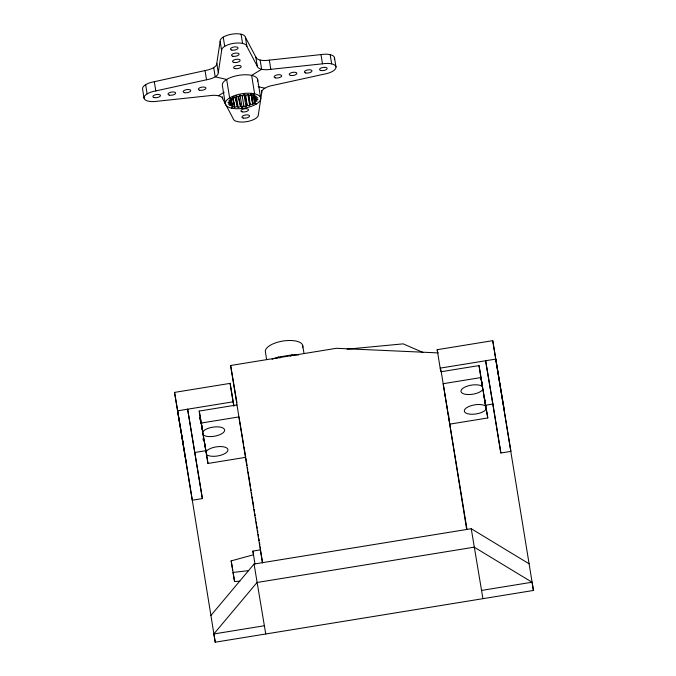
<?xml version="1.0" encoding="UTF-8"?>
<svg xmlns="http://www.w3.org/2000/svg" width="676" height="676" viewBox="0 0 676 676"><rect width="100%" height="100%" fill="white"/><g stroke="black" fill="none" stroke-linecap="round" stroke-linejoin="round"><path stroke-width="1.01" d="M245.709 95.155L247.095 105.405L245.971 106.715L243.859 106.107L242.059 107.357L240.571 106.47L238.205 107.552L237.437 106.445L234.682 107.307L232.789 97.893M255.105 95.857L255.596 98.916L257.725 97.75L254.936 97.657L256.449 96.372L253.475 96.626L254.26 95.308L251.286 95.882L251.303 94.632L248.54 95.493L247.771 94.386L245.413 95.468L243.918 94.581L242.118 95.831L240.005 95.223L238.89 96.533L236.296 96.246L235.932 97.538L233.034 97.597L233.465 98.781L230.457 99.178L231.64 100.175L228.733 100.885L230.592 101.62L230.136 99.6M216.793 63.358A12.793 5.222 -9.2 0 1 205.039 70.566L154.322 81.703A12.793 5.222 -9.2 0 0 142.56 88.902L144.047 98.13A12.793 5.222 -9.2 0 1 155.81 90.922L206.526 79.785A12.793 5.222 -9.2 0 0 218.28 72.585L216.793 63.358L220.148 41.363A12.793 5.222 -9.2 0 1 231.91 34.155A12.793 5.222 -9.2 0 1 245.405 37.256L255.824 57.012L257.311 66.24A12.793 5.222 -9.2 0 0 270.814 69.332L322.477 63.823A12.793 5.222 -9.2 0 1 335.98 66.924L334.493 57.697M218.28 72.585L221.635 50.582L220.148 41.363M261.418 90.415L261.747 92.46L258.393 114.464A12.793 5.222 -9.2 0 1 246.639 121.663A12.793 5.222 -9.2 0 1 233.135 118.57L222.717 98.806L222.387 96.761M485.782 406.386L480.906 377.478L485.782 406.386L485.283 405.896A11.255 4.597 -9.2 0 0 467.851 407.003A11.255 4.597 -9.2 0 0 469.524 414.118A11.255 4.597 -9.2 0 0 486.086 409.326L484.151 397.336M244.72 94.319L247.095 105.405L249.689 105.693L250.044 104.4L249.013 95.096M210.87 615.515L254.058 564.038L471.24 528.725L529.071 563.776M213.844 633.961L257.032 582.484L474.214 547.171L532.046 582.222L533.44 590.461L215.238 642.2L213.844 633.961L264.35 625.748M290.655 356.218L292.015 354.883L298.598 354.925M276.636 358.415L278.292 357.122L292.015 354.883M218.399 95.764L224.221 92.198M231.353 108.101A17.914 7.309 -9.2 0 0 260.378 100.056A17.914 7.309 -9.2 0 0 237.234 94.75A17.914 7.309 -9.2 0 0 231.353 108.101L234.69 106.056L232.46 98.071M251.092 93.846L251.286 95.882L254.624 93.837L251.649 75.391L261.629 69.282L260.142 60.054M272.082 359.243L278.292 357.122L279.982 357.95M239.819 581.199L234.564 581.487L231.167 560.894L253.5 554.776M234.69 106.056L231.716 106.631L232.51 105.312L231.04 99.397M262.449 562.77L230.626 365.496L336.394 348.301L438.209 352.897M202.377 498.584L187.624 409.2L202.377 498.584L192.28 500.223L174.543 392.401L230.102 383.368L233.938 406.031M440.684 371.234L437.186 349.695L492.745 340.662L533.44 590.461M233.778 405.93L233.076 401.814L177.518 410.847L184.835 454.111M440.16 368.141L495.719 359.108L504.431 410.619M201.887 423.311L201.169 422.677L203.104 434.668L203.822 435.302A11.255 4.597 -9.2 0 0 221.322 433.975A11.255 4.597 -9.2 0 0 219.142 426.953A11.255 4.597 -9.2 0 0 202.766 431.913L199.209 411.067L236.989 404.924M441.242 371.715L479.022 365.572L482.503 386.714L481.785 386.08A11.255 4.597 -9.2 0 0 464.285 387.407A11.255 4.597 -9.2 0 0 466.474 394.429A11.255 4.597 -9.2 0 0 482.841 389.469M201.144 423.058L238.924 416.915L243.656 444.884M482.503 386.714L480.957 377.563L443.177 383.706L466.981 529.325M194.941 452.472L206.307 450.622M484.667 405.363L492.939 404.02L500.84 453.005L510.938 451.357L492.745 340.662M201.169 422.677L207.98 463.457L245.76 457.314L244.002 446.954M450.005 424.105L487.785 417.962L484.295 396.973M254.979 564.029L252.892 551.092L260.471 549.858L262.558 562.795M481.532 590.435L532.046 582.222M251.134 94.032L252.52 103.158L255.52 102.76L254.345 101.763L253.475 94.615M248.641 570.645L233.026 572.42L234.564 581.487M255.824 57.012A12.793 5.222 -9.2 0 0 269.327 60.113L320.99 54.595A12.793 5.222 -9.2 0 1 334.29 59.099M347.092 349.171L403.166 343.856L423.244 352.576M251.295 94.141L252.942 104.341L250.044 104.4L248.193 94.31M255.596 98.916L257.995 99.347L255.393 100.318L255.004 96.195M258.147 86.689L264.831 88.218M233.11 96.727L233.465 98.781L229.629 97.902L226.654 79.455L215.196 76.827L213.709 67.608M251.759 94.809L252.52 103.158L256.356 104.036M245.405 37.256L246.892 46.475L257.311 66.24M252.52 103.158L252.942 104.341M230.837 99.254L232.51 105.312L229.527 105.566L231.04 104.281L230.271 101.299L231.04 104.281L228.251 104.188L230.381 103.022L227.981 102.591L230.592 101.62L230.068 99.592M234.733 96.584L237.437 106.445L235.501 97.293M237.91 96.296L240.571 106.47L238.662 96.296M233 96.786L233.465 98.781M199.209 411.067L202.766 431.913M486.23 408.963L487.785 417.962M492.939 404.02L485.622 360.756L500.84 453.005M482.926 598.674L471.24 528.725M447.233 407.129L447.571 409.124M437.186 349.695L437.71 352.787M230.626 365.496L236.938 402.786M252.892 551.092L253.568 555.064M265.744 633.987L254.058 564.038M231.167 560.894L232.705 569.961M203.104 434.668L206.019 451.906L206.628 450.943A11.255 4.597 -9.2 0 1 223.781 446.87A11.255 4.597 -9.2 0 1 223.46 454.28A11.255 4.597 -9.2 0 1 206.476 454.517M174.543 392.401L183.255 443.904M185.013 455.142L186.23 462.35M204.541 442.526L207.98 463.457M479.022 365.572L480.957 377.563M448.56 415.115L448.881 417.109M449.202 419.112L449.523 421.106M445.078 394.632L445.399 396.635M440.921 369.73L466.702 529.562M330.175 54.655L331.662 63.882M320.99 54.595L322.477 63.823M269.327 60.113L270.814 69.332M302.747 345.656L304.023 353.548M257.691 79.65L260.666 98.096M241.087 34.214L242.574 43.433M247.881 94.471L249.689 105.693M244.002 94.479L245.971 106.715M242.211 95.916L243.859 106.107M240.081 95.113L242.059 107.357M236.228 95.316L238.205 107.552M223.232 37.112L224.719 46.34M233.034 97.107L234.682 107.307M225.311 103.842L222.336 85.396A17.914 7.309 -9.2 0 1 241.112 75.002A17.914 7.309 -9.2 0 1 257.404 81.61M266.64 359.624L265.372 351.731A18.936 7.732 -9.2 0 1 285.221 340.738A18.936 7.732 -9.2 0 1 302.442 347.734M205.039 70.566L206.526 79.785M245.92 458.353L247.103 465.646M247.433 467.733L247.771 469.812M248.109 471.899L248.447 473.986M248.776 476.065L250.458 486.483M250.796 488.571L251.134 490.649M251.472 492.736L251.802 494.815M252.14 496.902L252.478 498.989M252.816 501.068L253.821 507.321M254.159 509.408L254.497 511.487M254.827 513.574L255.165 515.653M255.503 517.74L255.841 519.819M256.17 521.906L256.508 523.993M256.846 526.072L257.184 528.159M257.514 530.237L257.852 532.325M258.19 534.412L258.528 536.49M258.866 538.578L259.195 540.656M259.533 542.743L259.871 544.822M260.209 546.909L260.539 548.996M230.102 383.368L233.076 401.814M154.322 81.703L155.81 90.922M145.644 84.661L147.131 93.879M181.861 435.665L215.238 642.2M253.314 94.598L253.475 96.626L253.373 94.564M253.956 96.693L254.345 101.763L257.243 101.054L255.393 100.318L255.114 96.22M251.185 93.803L251.286 95.882M222.717 98.806A12.793 5.222 -9.2 0 0 209.222 95.713L157.55 101.223A12.793 5.222 -9.2 0 1 144.047 98.13M335.98 66.924A12.793 5.222 -9.2 0 1 324.226 74.123L273.501 85.261A12.793 5.222 -9.2 0 0 261.747 92.46M221.635 50.582A12.793 5.222 -9.2 0 1 233.397 43.382A12.793 5.222 -9.2 0 1 246.892 46.475M200.299 420.159A12.793 5.222 -9.2 0 1 199.843 417.489M203.78 440.76A12.793 5.222 -9.2 0 1 203.332 438.09M199.64 90.212A3.836 1.563 -9.2 0 0 205.859 88.488A3.836 1.563 -9.2 0 0 200.899 87.348A3.836 1.563 -9.2 0 0 199.64 90.212M184.489 92.671A3.836 1.563 -9.2 0 0 190.708 90.947A3.836 1.563 -9.2 0 0 185.748 89.815A3.836 1.563 -9.2 0 0 184.489 92.671M169.338 95.139A3.836 1.563 -9.2 0 0 175.557 93.415A3.836 1.563 -9.2 0 0 170.597 92.274A3.836 1.563 -9.2 0 0 169.338 95.139M154.187 97.597A3.836 1.563 -9.2 0 0 160.406 95.874A3.836 1.563 -9.2 0 0 155.446 94.741A3.836 1.563 -9.2 0 0 154.187 97.597M275.402 77.892A3.836 1.563 -9.2 0 0 281.622 76.168A3.836 1.563 -9.2 0 0 276.661 75.028A3.836 1.563 -9.2 0 0 275.402 77.892M290.553 75.425A3.836 1.563 -9.2 0 0 296.772 73.709A3.836 1.563 -9.2 0 0 291.812 72.569A3.836 1.563 -9.2 0 0 290.553 75.425M305.704 72.966A3.836 1.563 -9.2 0 0 311.923 71.242A3.836 1.563 -9.2 0 0 306.963 70.101A3.836 1.563 -9.2 0 0 305.704 72.966M320.855 70.498A3.836 1.563 -9.2 0 0 327.083 68.775A3.836 1.563 -9.2 0 0 322.122 67.642A3.836 1.563 -9.2 0 0 320.855 70.498M234.91 68.597A3.836 1.563 -9.2 0 0 241.129 66.873A3.836 1.563 -9.2 0 0 236.169 65.741A3.836 1.563 -9.2 0 0 234.91 68.597M233.862 62.42A3.836 1.563 -9.2 0 0 240.081 60.696A3.836 1.563 -9.2 0 0 235.121 59.556A3.836 1.563 -9.2 0 0 233.862 62.42M232.814 56.235A3.836 1.563 -9.2 0 0 239.034 54.511A3.836 1.563 -9.2 0 0 234.082 53.379A3.836 1.563 -9.2 0 0 232.814 56.235M231.775 50.058A3.836 1.563 -9.2 0 0 237.994 48.334A3.836 1.563 -9.2 0 0 233.034 47.193A3.836 1.563 -9.2 0 0 231.775 50.058M242.228 111.861A3.836 1.563 -9.2 0 0 248.447 110.137A3.836 1.563 -9.2 0 0 243.487 109.005A3.836 1.563 -9.2 0 0 242.228 111.861M243.267 118.046A3.836 1.563 -9.2 0 0 249.495 116.323A3.836 1.563 -9.2 0 0 244.535 115.182A3.836 1.563 -9.2 0 0 243.267 118.046"/></g></svg>
